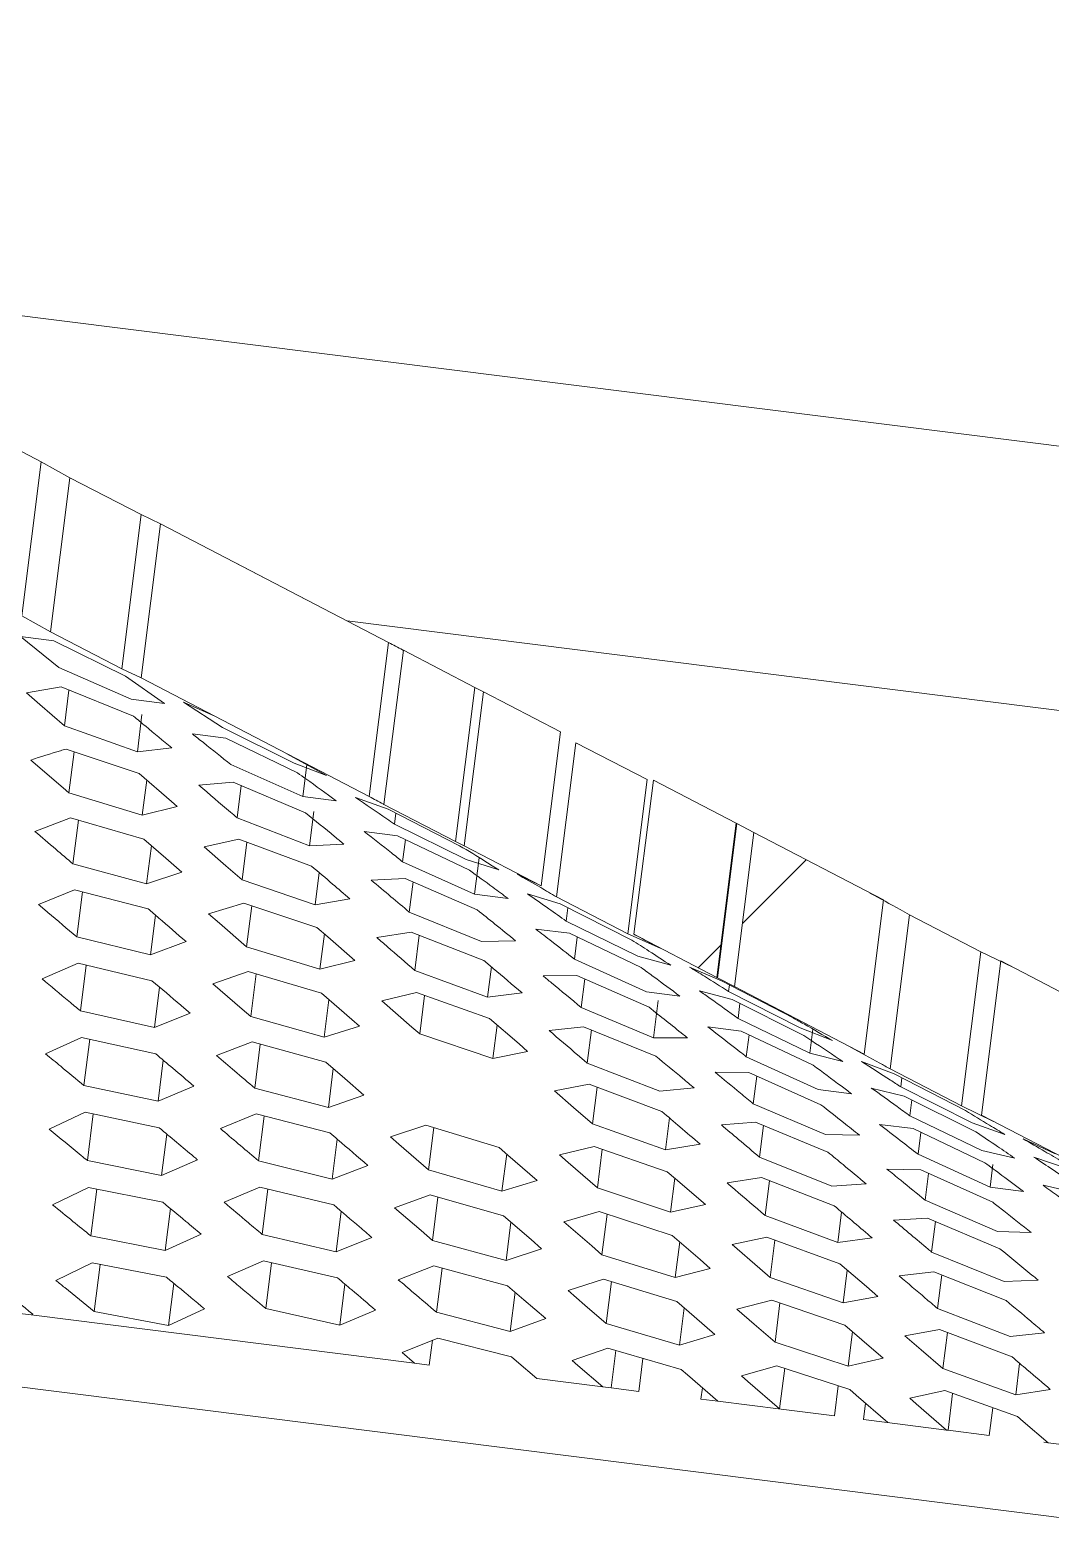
# Model space of a CAD drawing. Extents: x 14808 to 20058, y -13198 to -11680.
# Drawn here: x 18850.47 to 18852.222, y -12642.337 to -12639.749 of the extents above; entities that cross this region are included whole.
import ezdxf

# ---------------------------------------------------------------- set-up
doc = ezdxf.new("R2010")
doc.units = 0
doc.header["$LTSCALE"] = 7
doc.header["$MEASUREMENT"] = 0
doc.layers.get('0').update_dxf_attribs({"color": 2, "linetype": 'CONTINUOUS'})
pattern_1 = [(45, (19527.8971, -12569.0005), (-1.122532, 1.122532), [])]

msp = doc.modelspace()

# ---------------------------------------------------------------- hatches: boundary and pattern name
at = {"linetype": 'Continuous', "lineweight": 0}
h = msp.add_hatch(dxfattribs=at)
h.set_pattern_fill('ANSI31', scale=0.5, style=0)
h.set_pattern_definition(pattern_1)
h.paths.add_polyline_path([(18849.6316, -12640.3372), (18849.5067, -12640.3664), (18849.4734, -12640.6309), (18849.6449, -12640.5908), (18850.3001, -12640.6732), (18850.4563, -12640.7544), (18850.4895, -12640.4899), (18850.3757, -12640.4307)], flags=0)
h = msp.add_hatch(dxfattribs=at)
h.set_pattern_fill('ANSI31', scale=0.5, style=0)
h.set_pattern_definition(pattern_1)
h.paths.add_polyline_path([(18851.6489, -12641.375), (18851.6822, -12641.1105), (18851.5402, -12641.0366), (18851.5069, -12641.3011)], flags=0)
h = msp.add_hatch(dxfattribs=at)
h.set_pattern_fill('ANSI31', color=2, scale=20, style=0)
h.set_pattern_definition([(45, (42.8808, 0), (-1.76776695, 1.76776695), [])])
edge = h.paths.add_edge_path(flags=0)
edge.add_line((18849.0166, -12645.5512), (18849.6811, -12645.6347))
edge.add_arc((18849.7122, -12645.3867), 0.25, 262.8349, 347.4791)
edge.add_line((18849.9563, -12645.4409), (18850.3424, -12643.7021))
edge.add_line((18850.3424, -12643.7021), (18851.7067, -12643.8736))
edge.add_line((18851.7067, -12643.8736), (18851.6132, -12644.6178))
edge.add_line((18851.6132, -12644.6178), (18852.5155, -12644.7312))
edge.add_arc((18852.5779, -12644.2351), 0.5, 262.8349, 348.7493)
edge.add_line((18853.0682, -12644.3327), (18853.3197, -12643.0685))
edge.add_line((18853.3197, -12643.0685), (18854.0639, -12643.1621))
edge.add_line((18854.0639, -12643.1621), (18854.1886, -12642.1699))
edge.add_line((18854.1886, -12642.1699), (18853.8785, -12642.1309))
edge.add_line((18853.8785, -12642.1309), (18853.8318, -12642.503))
edge.add_line((18853.8318, -12642.503), (18853.8938, -12642.5108))
edge.add_line((18853.8938, -12642.5108), (18853.847, -12642.8828))
edge.add_line((18853.847, -12642.8828), (18852.9083, -12642.7648))
edge.add_line((18852.9083, -12642.7648), (18852.7773, -12643.8066))
edge.add_line((18852.7773, -12643.8066), (18852.1037, -12643.722))
edge.add_line((18852.1037, -12643.722), (18852.1567, -12643.3003))
edge.add_line((18852.1567, -12643.3003), (18848.1619, -12642.7981))
edge.add_line((18848.1619, -12642.7981), (18848.2398, -12642.178))
edge.add_line((18848.2398, -12642.178), (18847.2737, -12642.0565))
edge.add_line((18847.2737, -12642.0565), (18847.1428, -12643.0983))
edge.add_line((18847.1428, -12643.0983), (18846.4691, -12643.0136))
edge.add_line((18846.4691, -12643.0136), (18846.6001, -12641.9718))
edge.add_line((18846.6001, -12641.9718), (18845.6614, -12641.8538))
edge.add_line((18845.6614, -12641.8538), (18845.7082, -12641.4818))
edge.add_line((18845.7082, -12641.4818), (18845.7702, -12641.4896))
edge.add_line((18845.7702, -12641.4896), (18845.817, -12641.1175))
edge.add_line((18845.817, -12641.1175), (18845.5069, -12641.0785))
edge.add_line((18845.5069, -12641.0785), (18845.3822, -12642.0707))
edge.add_line((18845.3822, -12642.0707), (18846.1263, -12642.1642))
edge.add_line((18846.1263, -12642.1642), (18846.0571, -12643.4513))
edge.add_arc((18846.5564, -12643.4781), 0.5, 176.9205, 262.8349)
edge.add_line((18846.494, -12643.9742), (18847.3963, -12644.0877))
edge.add_line((18847.3963, -12644.0877), (18847.4899, -12643.3435))
edge.add_line((18847.4899, -12643.3435), (18848.8542, -12643.515))
edge.add_line((18848.8542, -12643.515), (18848.7979, -12645.2952))
edge.add_arc((18849.0478, -12645.3031), 0.25, 178.1908, 262.8349)
h = msp.add_hatch(dxfattribs=at)
h.set_pattern_fill('ANSI31', scale=0.5, style=0)
h.set_pattern_definition(pattern_1)
h.paths.add_polyline_path([(18851.6793, -12641.3908), (18851.9019, -12641.5066), (18851.9351, -12641.2421), (18851.7126, -12641.1263)], flags=0)

# ---------------------------------------------------------------- linework, layer by layer
at = {"color": 7, "linetype": 'Continuous', "lineweight": 15}
for p, q in [((18853.5013, -12640.6221), (18846.5559, -12639.749)), ((18850.4895, -12640.4899), (18850.3757, -12640.4307)), ((18850.4563, -12640.7544), (18850.4895, -12640.4899)), ((18850.4895, -12640.4899), (18850.5384, -12640.5176)), ((18850.5384, -12640.5176), (18850.5052, -12640.7821)), ((18850.5384, -12640.5176), (18850.6612, -12640.5807)), ((18850.6612, -12640.5807), (18850.6279, -12640.8452)), ((18850.6612, -12640.5807), (18850.6942, -12640.5964)), ((18850.6942, -12640.5964), (18850.661, -12640.861)), ((18851.0858, -12640.8002), (18850.6942, -12640.5964)), ((18850.9445, -12640.7267), (18850.8219, -12640.6629)), ((18850.4563, -12640.7544), (18850.5052, -12640.7821)), ((18853.6932, -12641.0997), (18851.0143, -12640.763)), ((18850.4539, -12640.7899), (18850.5112, -12640.7971)), ((18850.5197, -12640.8433), (18850.4539, -12640.7899)), ((18850.5052, -12640.7821), (18850.6279, -12640.8452)), ((18850.5112, -12640.7971), (18850.6343, -12640.8577)), ((18851.0526, -12641.0647), (18851.0858, -12640.8002)), ((18851.111, -12640.8136), (18851.0778, -12641.0781)), ((18851.111, -12640.8136), (18851.2337, -12640.8773)), ((18850.6436, -12640.8974), (18850.5197, -12640.8433)), ((18850.6279, -12640.8452), (18850.661, -12640.861)), ((18850.6343, -12640.8577), (18850.7009, -12640.9046)), ((18851.0526, -12641.0647), (18850.661, -12640.861)), ((18850.464, -12640.8866), (18850.5235, -12640.8762)), ((18850.5235, -12640.8762), (18850.6478, -12640.9266)), ((18850.537, -12640.8822), (18850.5293, -12640.9432)), ((18850.7009, -12640.9046), (18850.6436, -12640.8974)), ((18851.2337, -12640.8773), (18851.2004, -12641.1418)), ((18851.2487, -12640.8849), (18851.2154, -12641.1494)), ((18851.2337, -12640.8773), (18851.2487, -12640.8849)), ((18851.3807, -12640.9536), (18851.2487, -12640.8849)), ((18850.6624, -12640.9239), (18850.6544, -12640.9879)), ((18850.7886, -12640.9274), (18850.7336, -12640.9026)), ((18850.7336, -12640.9026), (18850.8006, -12640.9458)), ((18850.6544, -12640.9879), (18850.5293, -12640.9432)), ((18850.8006, -12640.9458), (18850.9235, -12641.0075)), ((18850.7489, -12640.9571), (18850.8062, -12640.9643)), ((18850.8062, -12640.9643), (18850.9294, -12641.024)), ((18851.3807, -12640.9536), (18851.3474, -12641.2181)), ((18851.407, -12640.9724), (18851.3738, -12641.2369)), ((18851.5298, -12641.0355), (18851.407, -12640.9724)), ((18850.6576, -12641.0253), (18850.5322, -12640.9832)), ((18850.5459, -12640.9878), (18850.537, -12641.0584)), ((18850.7134, -12640.9811), (18850.6544, -12640.9879)), ((18850.979, -12641.0287), (18850.9113, -12640.9912)), ((18850.9385, -12641.0648), (18850.8148, -12641.0096)), ((18850.9235, -12641.0075), (18850.979, -12641.0287)), ((18850.9454, -12641.01), (18850.9385, -12641.0648)), ((18850.6705, -12641.0364), (18850.6629, -12641.0966)), ((18850.76, -12641.0452), (18850.8189, -12641.0398)), ((18850.8189, -12641.0398), (18850.9429, -12641.0926)), ((18850.8324, -12641.0456), (18850.8255, -12641.101)), ((18851.5298, -12641.0355), (18851.4965, -12641.3)), ((18851.5069, -12641.3011), (18851.5402, -12641.0366)), ((18851.6822, -12641.1105), (18851.5402, -12641.0366)), ((18850.537, -12641.0584), (18850.6629, -12641.0966)), ((18850.9958, -12641.072), (18850.9385, -12641.0648)), ((18851.029, -12641.0662), (18851.0847, -12641.086)), ((18851.0778, -12641.0781), (18851.2004, -12641.1418)), ((18850.4785, -12641.1244), (18850.5396, -12641.1014)), ((18850.5396, -12641.1014), (18850.6656, -12641.1379)), ((18850.5533, -12641.1054), (18850.5439, -12641.1802)), ((18850.6629, -12641.0966), (18850.723, -12641.0818)), ((18850.95, -12641.1495), (18850.8255, -12641.101)), ((18850.9575, -12641.09), (18850.95, -12641.1495)), ((18851.0847, -12641.086), (18851.2074, -12641.149)), ((18851.0981, -12641.0929), (18851.0957, -12641.1118)), ((18851.1011, -12641.1318), (18851.0438, -12641.1246)), ((18851.2187, -12641.1725), (18851.0957, -12641.1118)), ((18851.2244, -12641.191), (18851.1011, -12641.1318)), ((18851.6822, -12641.1105), (18851.6489, -12641.375)), ((18851.6834, -12641.1111), (18851.6501, -12641.3756)), ((18851.6793, -12641.3908), (18851.7126, -12641.1263)), ((18851.6834, -12641.1111), (18851.6822, -12641.1105)), ((18851.7126, -12641.1263), (18851.6834, -12641.1111)), ((18851.9351, -12641.2421), (18851.7126, -12641.1263)), ((18850.6785, -12641.149), (18850.6703, -12641.2142)), ((18850.8288, -12641.1377), (18850.7689, -12641.1509)), ((18850.9536, -12641.1841), (18850.8288, -12641.1377)), ((18850.8424, -12641.1428), (18850.8343, -12641.2075)), ((18851.0087, -12641.1461), (18850.95, -12641.1495)), ((18851.1146, -12641.1383), (18851.1098, -12641.1766)), ((18851.2004, -12641.1418), (18851.2154, -12641.1494)), ((18851.3474, -12641.2181), (18851.2154, -12641.1494)), ((18850.6703, -12641.2142), (18850.5439, -12641.1802)), ((18851.1098, -12641.1766), (18851.2334, -12641.2324)), ((18851.2747, -12641.1903), (18851.2187, -12641.1725)), ((18851.2413, -12641.1696), (18851.2334, -12641.2324)), ((18850.731, -12641.1945), (18850.6703, -12641.2142)), ((18850.8343, -12641.2075), (18850.9595, -12641.2505)), ((18850.9665, -12641.1951), (18850.9595, -12641.2505)), ((18851.1141, -12641.2054), (18851.0556, -12641.2079)), ((18851.238, -12641.2593), (18851.1141, -12641.2054)), ((18851.3062, -12641.1978), (18851.3474, -12641.2181)), ((18850.4848, -12641.2502), (18850.5463, -12641.2247)), ((18850.5463, -12641.2247), (18850.6728, -12641.2574)), ((18850.5601, -12641.2282), (18850.5504, -12641.3054)), ((18851.1276, -12641.2113), (18851.1211, -12641.2629)), ((18851.2334, -12641.2324), (18851.2907, -12641.2396)), ((18851.3802, -12641.2487), (18851.3241, -12641.2318)), ((18851.4965, -12641.3), (18851.3738, -12641.2369)), ((18850.7767, -12641.2658), (18850.8371, -12641.2478)), ((18850.8371, -12641.2478), (18850.9626, -12641.2892)), ((18850.8508, -12641.2523), (18850.842, -12641.3224)), ((18850.9595, -12641.2505), (18851.0191, -12641.24)), ((18851.1211, -12641.2629), (18851.2454, -12641.3135)), ((18851.5031, -12641.3109), (18851.3802, -12641.2487)), ((18851.3936, -12641.2555), (18851.3907, -12641.2785)), ((18851.9019, -12641.5066), (18851.9351, -12641.2421)), ((18850.6857, -12641.2685), (18850.6771, -12641.3363)), ((18851.3907, -12641.2785), (18851.5138, -12641.3387)), ((18851.9797, -12641.2676), (18851.9464, -12641.5321)), ((18851.9797, -12641.2676), (18852.1024, -12641.3311)), ((18850.6771, -12641.3363), (18850.5504, -12641.3054)), ((18850.7382, -12641.3137), (18850.6771, -12641.3363)), ((18850.9755, -12641.3003), (18850.9678, -12641.3612)), ((18851.1247, -12641.2974), (18851.0653, -12641.3067)), ((18851.2492, -12641.3463), (18851.1247, -12641.2974)), ((18851.1383, -12641.3027), (18851.1307, -12641.363)), ((18851.2454, -12641.3135), (18851.3038, -12641.3123)), ((18851.396, -12641.2994), (18851.3387, -12641.2922)), ((18851.5193, -12641.3582), (18851.396, -12641.2994)), ((18851.4095, -12641.3059), (18851.4047, -12641.3438)), ((18851.5516, -12641.3249), (18851.4965, -12641.3)), ((18851.6489, -12641.375), (18851.5069, -12641.3011)), ((18850.9678, -12641.3612), (18850.842, -12641.3224)), ((18851.5138, -12641.3387), (18851.5701, -12641.3543)), ((18852.1024, -12641.3311), (18852.0691, -12641.5956)), ((18852.1024, -12641.3311), (18852.1572, -12641.3577)), ((18850.5526, -12641.3506), (18850.491, -12641.3777)), ((18850.6795, -12641.3807), (18850.5526, -12641.3506)), ((18850.5665, -12641.3539), (18850.5566, -12641.4324)), ((18850.8446, -12641.3648), (18850.7838, -12641.386)), ((18850.9706, -12641.4023), (18850.8446, -12641.3648)), ((18851.028, -12641.3458), (18850.9678, -12641.3612)), ((18851.1307, -12641.363), (18851.2556, -12641.4091)), ((18851.2621, -12641.3571), (18851.2556, -12641.4091)), ((18851.4047, -12641.3438), (18851.5283, -12641.4)), ((18851.6574, -12641.3812), (18851.6022, -12641.3574)), ((18852.1365, -12641.3469), (18852.1033, -12641.6114)), ((18852.4896, -12641.5306), (18852.1365, -12641.3469)), ((18850.6924, -12641.3917), (18850.6836, -12641.4612)), ((18850.8584, -12641.3689), (18850.8492, -12641.4422)), ((18851.3509, -12641.3724), (18851.4091, -12641.3717)), ((18851.4091, -12641.3717), (18851.5329, -12641.4264)), ((18851.4227, -12641.3777), (18851.4165, -12641.4268)), ((18851.6501, -12641.3756), (18851.6489, -12641.375)), ((18851.6793, -12641.3908), (18851.6501, -12641.3756)), ((18851.78, -12641.4447), (18851.6574, -12641.3812)), ((18851.6708, -12641.3881), (18851.6694, -12641.3991)), ((18851.9019, -12641.5066), (18851.6793, -12641.3908)), ((18850.9834, -12641.4135), (18850.9753, -12641.4779)), ((18851.0739, -12641.4153), (18851.1338, -12641.4011)), ((18851.1338, -12641.4011), (18851.2589, -12641.4457)), ((18851.1475, -12641.406), (18851.1392, -12641.472)), ((18851.2556, -12641.4091), (18851.3147, -12641.4015)), ((18851.5283, -12641.4), (18851.5856, -12641.4072)), ((18851.5487, -12641.4147), (18851.5406, -12641.4788)), ((18851.6755, -12641.4132), (18851.6192, -12641.3982)), ((18851.6694, -12641.3991), (18851.7922, -12641.4615)), ((18851.7985, -12641.4748), (18851.6755, -12641.4132)), ((18850.5566, -12641.4324), (18850.6836, -12641.4612)), ((18850.6836, -12641.4612), (18850.7449, -12641.4365)), ((18850.8492, -12641.4422), (18850.9753, -12641.4779)), ((18851.5406, -12641.4788), (18851.4165, -12641.4268)), ((18851.6889, -12641.4199), (18851.6857, -12641.4456)), ((18850.9753, -12641.4779), (18851.0359, -12641.459)), ((18851.2718, -12641.4568), (18851.2646, -12641.5142)), ((18851.3612, -12641.4664), (18851.4203, -12641.4597)), ((18851.4203, -12641.4597), (18851.5446, -12641.5102)), ((18851.4339, -12641.4652), (18851.4267, -12641.5222)), ((18851.6337, -12641.4599), (18851.691, -12641.4671)), ((18851.6857, -12641.4456), (18851.8089, -12641.5053)), ((18851.691, -12641.4671), (18851.8143, -12641.5257)), ((18851.7922, -12641.4615), (18851.8476, -12641.4835)), ((18851.8141, -12641.4641), (18851.8089, -12641.5053)), ((18850.497, -12641.5064), (18850.5588, -12641.4781)), ((18850.5588, -12641.4781), (18850.6859, -12641.5062)), ((18850.5727, -12641.4812), (18850.5627, -12641.5606)), ((18850.8516, -12641.4858), (18850.7905, -12641.5093)), ((18850.9779, -12641.5205), (18850.8516, -12641.4858)), ((18850.8654, -12641.4896), (18850.8559, -12641.5651)), ((18851.2646, -12641.5142), (18851.1392, -12641.472)), ((18851.5988, -12641.4789), (18851.5406, -12641.4788)), ((18851.7044, -12641.4735), (18851.6997, -12641.5113)), ((18851.9019, -12641.5066), (18851.8787, -12641.4948)), ((18850.6988, -12641.5171), (18850.6899, -12641.5877)), ((18851.3243, -12641.502), (18851.2646, -12641.5142)), ((18851.8232, -12641.5677), (18851.6997, -12641.5113)), ((18851.8089, -12641.5053), (18851.8653, -12641.5196)), ((18851.9533, -12641.5408), (18851.8977, -12641.5197)), ((18853.5217, -12642.464), (18846.0803, -12641.5285)), ((18850.9908, -12641.5316), (18850.9824, -12641.5983)), ((18851.5513, -12641.5703), (18851.4267, -12641.5222)), ((18851.646, -12641.538), (18851.7042, -12641.5385)), ((18851.7042, -12641.5385), (18851.8279, -12641.5937)), ((18851.7177, -12641.5446), (18851.7117, -12641.5919)), ((18851.9464, -12641.5321), (18852.0691, -12641.5956)), ((18852.076, -12641.6038), (18851.9533, -12641.5408)), ((18850.6899, -12641.5877), (18850.5627, -12641.5606)), ((18850.7514, -12641.5616), (18850.6899, -12641.5877)), ((18850.8559, -12641.5651), (18850.9824, -12641.5983)), ((18851.3704, -12641.5699), (18851.43, -12641.5586)), ((18851.43, -12641.5586), (18851.5548, -12641.6053)), ((18851.4437, -12641.5637), (18851.4358, -12641.6263)), ((18851.6102, -12641.5649), (18851.5513, -12641.5703)), ((18851.8805, -12641.5749), (18851.8232, -12641.5677)), ((18851.9142, -12641.565), (18851.9707, -12641.5788)), ((18851.9667, -12641.5477), (18851.9648, -12641.563)), ((18851.9648, -12641.563), (18852.0876, -12641.6249)), ((18850.9824, -12641.5983), (18851.0433, -12641.577)), ((18851.8357, -12641.6447), (18851.7117, -12641.5919)), ((18851.9707, -12641.5788), (18852.0937, -12641.6399)), ((18851.9841, -12641.5854), (18851.9807, -12641.6129)), ((18852.0691, -12641.5956), (18852.124, -12641.6223)), ((18850.503, -12641.6356), (18850.5648, -12641.6066)), ((18850.5648, -12641.6066), (18850.6921, -12641.6332)), ((18850.5787, -12641.6095), (18850.5687, -12641.6895)), ((18850.7969, -12641.6345), (18850.8582, -12641.6095)), ((18850.8582, -12641.6095), (18850.9848, -12641.6419)), ((18850.8721, -12641.6131), (18850.8624, -12641.69)), ((18851.5677, -12641.6163), (18851.5608, -12641.671)), ((18851.7157, -12641.6235), (18851.6569, -12641.6283)), ((18851.8398, -12641.6752), (18851.7157, -12641.6235)), ((18852.1039, -12641.6723), (18851.9807, -12641.6129)), ((18852.0876, -12641.6249), (18852.1434, -12641.6447)), ((18852.124, -12641.6223), (18852.1033, -12641.6114)), ((18852.4563, -12641.7951), (18852.1033, -12641.6114)), ((18850.705, -12641.644), (18850.6961, -12641.7154)), ((18851.0889, -12641.6489), (18851.1496, -12641.6287)), ((18851.1496, -12641.6287), (18851.2755, -12641.6669)), ((18851.1634, -12641.6329), (18851.1543, -12641.7054)), ((18851.5608, -12641.671), (18851.4358, -12641.6263)), ((18851.7292, -12641.6292), (18851.7224, -12641.6837)), ((18851.8938, -12641.6459), (18851.8357, -12641.6447)), ((18851.9286, -12641.6275), (18851.9859, -12641.6347)), ((18851.9859, -12641.6347), (18852.1092, -12641.6932)), ((18851.9993, -12641.6411), (18851.9946, -12641.6788)), ((18850.9977, -12641.653), (18850.9891, -12641.7212)), ((18851.4388, -12641.6651), (18851.3788, -12641.6799)), ((18851.564, -12641.7087), (18851.4388, -12641.6651)), ((18851.4525, -12641.6699), (18851.4441, -12641.7366)), ((18851.6203, -12641.6612), (18851.5608, -12641.671)), ((18852.1604, -12641.6855), (18852.1039, -12641.6723)), ((18852.2298, -12641.6779), (18852.1749, -12641.6522)), ((18850.6961, -12641.7154), (18850.5687, -12641.6895)), ((18850.7577, -12641.6882), (18850.6961, -12641.7154)), ((18850.9891, -12641.7212), (18850.8624, -12641.69)), ((18851.0502, -12641.6981), (18850.9891, -12641.7212)), ((18851.2884, -12641.6781), (18851.2803, -12641.742)), ((18851.7224, -12641.6837), (18851.8468, -12641.7332)), ((18852.1181, -12641.7353), (18851.9946, -12641.6788)), ((18852.1231, -12641.696), (18852.1181, -12641.7353)), ((18852.1931, -12641.6835), (18852.2489, -12641.7027)), ((18851.2803, -12641.742), (18851.1543, -12641.7054)), ((18851.3408, -12641.7236), (18851.2803, -12641.742)), ((18851.5769, -12641.7198), (18851.5695, -12641.7783)), ((18851.7259, -12641.7186), (18851.6666, -12641.7276)), ((18851.8505, -12641.767), (18851.7259, -12641.7186)), ((18851.7395, -12641.7239), (18851.732, -12641.7838)), ((18851.9991, -12641.7056), (18851.9411, -12641.7041)), ((18852.1228, -12641.7611), (18851.9991, -12641.7056)), ((18852.0127, -12641.7117), (18852.0069, -12641.7576)), ((18850.5708, -12641.7357), (18850.5089, -12641.7654)), ((18850.6982, -12641.7612), (18850.5708, -12641.7357)), ((18850.5847, -12641.7385), (18850.5746, -12641.8189)), ((18850.8647, -12641.7349), (18850.8032, -12641.7612)), ((18850.9915, -12641.7656), (18850.8647, -12641.7349)), ((18850.8785, -12641.7383), (18850.8687, -12641.8163)), ((18851.0958, -12641.7706), (18851.1568, -12641.7484)), ((18851.1568, -12641.7484), (18851.2829, -12641.7842)), ((18851.1705, -12641.7524), (18851.1612, -12641.8267)), ((18851.4441, -12641.7366), (18851.5695, -12641.7783)), ((18851.8468, -12641.7332), (18851.9055, -12641.7294)), ((18852.1754, -12641.7425), (18852.1181, -12641.7353)), ((18852.2092, -12641.732), (18852.2658, -12641.7449)), ((18850.7112, -12641.7719), (18850.7021, -12641.8438)), ((18851.0044, -12641.7766), (18850.9957, -12641.8459)), ((18851.3866, -12641.7945), (18851.447, -12641.7771)), ((18851.447, -12641.7771), (18851.5725, -12641.8179)), ((18851.5695, -12641.7783), (18851.6294, -12641.7651)), ((18851.8634, -12641.7779), (18851.8568, -12641.8303)), ((18852.0069, -12641.7576), (18852.1308, -12641.8111)), ((18851.2958, -12641.7954), (18851.2875, -12641.8612)), ((18851.4607, -12641.7815), (18851.4519, -12641.8512)), ((18851.732, -12641.7838), (18851.8568, -12641.8303)), ((18852.0109, -12641.7883), (18851.9523, -12641.7916)), ((18852.135, -12641.8408), (18852.0109, -12641.7883)), ((18852.0245, -12641.7941), (18852.0179, -12641.8466)), ((18850.5746, -12641.8189), (18850.7021, -12641.8438)), ((18850.7021, -12641.8438), (18850.7639, -12641.8158)), ((18850.8687, -12641.8163), (18850.9957, -12641.8459)), ((18850.9957, -12641.8459), (18851.0569, -12641.8214)), ((18851.2875, -12641.8612), (18851.1612, -12641.8267)), ((18851.5854, -12641.8291), (18851.5776, -12641.8905)), ((18851.7352, -12641.8212), (18851.6755, -12641.8336)), ((18851.8602, -12641.8666), (18851.7352, -12641.8212)), ((18851.7489, -12641.8261), (18851.7408, -12641.8901)), ((18851.8568, -12641.8303), (18851.916, -12641.8224)), ((18852.1308, -12641.8111), (18852.1888, -12641.8131)), ((18851.3483, -12641.8408), (18851.2875, -12641.8612)), ((18851.5776, -12641.8905), (18851.4519, -12641.8512)), ((18852.0179, -12641.8466), (18852.1422, -12641.8972)), ((18850.5147, -12641.8954), (18850.5767, -12641.8652)), ((18850.5767, -12641.8652), (18850.7043, -12641.8898)), ((18850.5906, -12641.8679), (18850.5805, -12641.9487)), ((18850.8093, -12641.8888), (18850.8709, -12641.8616)), ((18850.8709, -12641.8616), (18850.9979, -12641.8908)), ((18850.8848, -12641.8648), (18850.8749, -12641.9435)), ((18851.1024, -12641.8941), (18851.1636, -12641.8705)), ((18851.1636, -12641.8705), (18851.29, -12641.9044)), ((18851.1774, -12641.8742), (18851.1679, -12641.95)), ((18851.6378, -12641.8746), (18851.5776, -12641.8905)), ((18851.873, -12641.8777), (18851.866, -12641.9339)), ((18851.9624, -12641.8876), (18852.0216, -12641.8804)), ((18852.0216, -12641.8804), (18852.146, -12641.93)), ((18850.7172, -12641.9005), (18850.7081, -12641.9728)), ((18851.0108, -12641.9017), (18851.002, -12641.9719)), ((18851.3939, -12641.9125), (18851.4546, -12641.893)), ((18851.4546, -12641.893), (18851.5804, -12641.9315)), ((18851.4683, -12641.8972), (18851.4593, -12641.969)), ((18851.7408, -12641.8901), (18851.866, -12641.9339)), ((18852.0351, -12641.8858), (18852.0279, -12641.9435)), ((18852.1422, -12641.8972), (18852.2007, -12641.8947)), ((18851.3029, -12641.9155), (18851.2944, -12641.9828)), ((18851.7438, -12641.9293), (18851.6837, -12641.9444)), ((18851.8691, -12641.9722), (18851.7438, -12641.9293)), ((18851.7575, -12641.934), (18851.749, -12642.0011)), ((18851.866, -12641.9339), (18851.9256, -12641.9228)), ((18850.4721, -12641.9546), (18850.4476, -12641.9516)), ((18850.475, -12641.9532), (18850.4721, -12641.9546)), ((18851.1304, -12642.0374), (18850.4721, -12641.9546)), ((18850.7081, -12641.9728), (18850.5805, -12641.9487)), ((18850.7699, -12641.9441), (18850.7081, -12641.9728)), ((18851.002, -12641.9719), (18850.8749, -12641.9435)), ((18851.0634, -12641.9463), (18851.002, -12641.9719)), ((18851.2944, -12641.9828), (18851.1679, -12641.95)), ((18851.3554, -12641.9608), (18851.2944, -12641.9828)), ((18851.5933, -12641.9426), (18851.5853, -12642.0062)), ((18852.1525, -12641.9913), (18852.0279, -12641.9435)), ((18851.5853, -12642.0062), (18851.4593, -12641.969)), ((18851.8819, -12641.9834), (18851.8745, -12642.0426)), ((18852.0313, -12641.9796), (18851.9718, -12641.9901)), ((18852.156, -12642.0266), (18852.0313, -12641.9796)), ((18852.0449, -12641.9847), (18852.0371, -12642.0465)), ((18852.2115, -12641.9851), (18852.1525, -12641.9913)), ((18851.1089, -12642.0192), (18851.1702, -12641.9944)), ((18851.161, -12641.9981), (18851.1556, -12642.0406)), ((18851.1702, -12641.9944), (18851.2968, -12642.0267)), ((18851.4618, -12642.0117), (18851.401, -12642.033)), ((18851.5879, -12642.0483), (18851.4618, -12642.0117)), ((18851.6458, -12641.9882), (18851.5853, -12642.0062)), ((18851.749, -12642.0011), (18851.8745, -12642.0426)), ((18851.1304, -12642.0374), (18851.1089, -12642.0192)), ((18851.1556, -12642.0406), (18851.1304, -12642.0374)), ((18851.4756, -12642.0157), (18851.4676, -12642.0798)), ((18851.5223, -12642.0293), (18851.5152, -12642.0858)), ((18851.8745, -12642.0426), (18851.9344, -12642.0288)), ((18852.1689, -12642.0376), (18852.1621, -12642.0919)), ((18851.4533, -12642.078), (18851.3401, -12642.0638)), ((18851.7519, -12642.0417), (18851.6915, -12642.059)), ((18851.8774, -12642.0824), (18851.7519, -12642.0417)), ((18851.7656, -12642.0461), (18851.7568, -12642.1157)), ((18852.0371, -12642.0465), (18852.1621, -12642.0919)), ((18851.4533, -12642.078), (18851.4676, -12642.0798)), ((18851.4676, -12642.0798), (18851.5152, -12642.0858)), ((18851.6244, -12642.0798), (18851.6219, -12642.0992)), ((18851.8576, -12642.076), (18851.8511, -12642.128)), ((18851.9804, -12642.0976), (18852.0403, -12642.0845)), ((18852.0403, -12642.0845), (18852.1654, -12642.129)), ((18852.0539, -12642.0893), (18852.046, -12642.1525)), ((18852.1621, -12642.0919), (18852.2215, -12642.0824)), ((18851.6219, -12642.0992), (18851.6509, -12642.1028)), ((18851.7593, -12642.1165), (18851.6509, -12642.1028)), ((18851.7568, -12642.1157), (18851.7593, -12642.1165)), ((18851.7593, -12642.1165), (18851.8511, -12642.128)), ((18851.9043, -12642.1057), (18851.9007, -12642.1342)), ((18852.1228, -12642.1139), (18852.1168, -12642.1614)), ((18851.9007, -12642.1342), (18851.9416, -12642.1394)), ((18851.9416, -12642.1394), (18851.9428, -12642.1391)), ((18852.0434, -12642.1522), (18851.9416, -12642.1394)), ((18852.046, -12642.1525), (18852.0434, -12642.1522)), ((18852.1168, -12642.1614), (18852.046, -12642.1525)), ((18852.2176, -12642.1741), (18852.2107, -12642.1732)), ((18852.3111, -12642.1858), (18852.2176, -12642.1741))]:
    msp.add_line(p, q, dxfattribs=at)
at = {"color": 7, "linetype": 'Continuous', "lineweight": 15, "flags": 128}
for points in [[(18850.5293, -12640.9432), (18850.487, -12640.9065), (18850.464, -12640.8866)], [(18850.4717, -12641.0019), (18850.5272, -12641.0499), (18850.537, -12641.0584)], [(18850.723, -12641.0818), (18850.7132, -12641.0733), (18850.6576, -12641.0253)], [(18850.6656, -12641.1379), (18850.7031, -12641.1704), (18850.731, -12641.1945)], [(18850.7689, -12641.1509), (18850.8064, -12641.1833), (18850.8343, -12641.2075)], [(18850.842, -12641.3224), (18850.7956, -12641.2822), (18850.7767, -12641.2658)], [(18850.9626, -12641.2892), (18850.9816, -12641.3056), (18851.028, -12641.3458)], [(18850.7838, -12641.386), (18850.8345, -12641.4296), (18850.8492, -12641.4422)], [(18851.0359, -12641.459), (18851.0225, -12641.4474), (18850.9706, -12641.4023)], [(18851.1392, -12641.472), (18851.1258, -12641.4603), (18851.0739, -12641.4153)], [(18851.2589, -12641.4457), (18851.3096, -12641.4893), (18851.3243, -12641.502)], [(18851.0433, -12641.577), (18851.0108, -12641.5489), (18850.9779, -12641.5205)], [(18851.4358, -12641.6263), (18851.4033, -12641.5983), (18851.3704, -12641.5699)], [(18851.1543, -12641.7054), (18851.1032, -12641.6613), (18851.0889, -12641.6489)], [(18851.2755, -12641.6669), (18851.2906, -12641.68), (18851.3408, -12641.7236)], [(18851.3788, -12641.6799), (18851.3939, -12641.693), (18851.4441, -12641.7366)], [(18851.6294, -12641.7651), (18851.5784, -12641.721), (18851.564, -12641.7087)], [(18851.1612, -12641.8267), (18851.1416, -12641.8098), (18851.0958, -12641.7706)], [(18851.2829, -12641.7842), (18851.3303, -12641.8252), (18851.3483, -12641.8408)], [(18851.4519, -12641.8512), (18851.4344, -12641.836), (18851.3866, -12641.7945)], [(18851.5725, -12641.8179), (18851.6203, -12641.8594), (18851.6378, -12641.8746)], [(18851.6755, -12641.8336), (18851.7228, -12641.8746), (18851.7408, -12641.8901)], [(18851.9256, -12641.9228), (18851.9059, -12641.9059), (18851.8602, -12641.8666)], [(18851.29, -12641.9044), (18851.3181, -12641.9286), (18851.3554, -12641.9608)], [(18851.4593, -12641.969), (18851.4228, -12641.9375), (18851.3939, -12641.9125)], [(18851.5804, -12641.9315), (18851.61, -12641.9571), (18851.6458, -12641.9882)], [(18851.6837, -12641.9444), (18851.7133, -12641.9701), (18851.749, -12642.0011)], [(18851.9344, -12642.0288), (18851.8979, -12641.9972), (18851.8691, -12641.9722)], [(18851.9718, -12641.9901), (18851.9998, -12642.0143), (18852.0371, -12642.0465)], [(18851.2968, -12642.0267), (18851.3054, -12642.034), (18851.3401, -12642.0638)], [(18851.401, -12642.033), (18851.4105, -12642.0412), (18851.4533, -12642.078)], [(18851.6509, -12642.1028), (18851.5987, -12642.0576), (18851.5879, -12642.0483)], [(18851.6915, -12642.059), (18851.7026, -12642.0686), (18851.7568, -12642.1157)], [(18851.9428, -12642.1391), (18851.8885, -12642.092), (18851.8774, -12642.0824)], [(18852.0434, -12642.1522), (18851.9912, -12642.1069), (18851.9804, -12642.0976)], [(18852.1654, -12642.129), (18852.1749, -12642.1373), (18852.2176, -12642.1741)]]:
    msp.add_lwpolyline(points, dxfattribs=at)
at = {"color": 7, "linetype": 'Continuous', "lineweight": 15}
for points, knots in [([(18851.0858, -12640.8002), (18851.0938, -12640.8044), (18851.1022, -12640.8088), (18851.1106, -12640.8133), (18851.111, -12640.8136)], [0, 0, 0, 0, 0.9450753, 1, 1, 1, 1]), ([(18850.6478, -12640.9266), (18850.6548, -12640.9324), (18850.6767, -12640.9505), (18850.6986, -12640.9687), (18850.7134, -12640.9811)], [0, 0, 0, 0, 0.319316, 1, 1, 1, 1]), ([(18850.8148, -12641.0096), (18850.7991, -12640.997), (18850.7772, -12640.9795), (18850.7552, -12640.9621), (18850.7489, -12640.9571)], [0, 0, 0, 0, 0.713113, 1, 1, 1, 1]), ([(18850.5322, -12640.9832), (18850.529, -12640.9841), (18850.5088, -12640.9897), (18850.4886, -12640.9964), (18850.4717, -12641.0019)], [0, 0, 0, 0, 0.162055, 1, 1, 1, 1]), ([(18850.9294, -12641.024), (18850.9342, -12641.0274), (18850.9564, -12641.0431), (18850.9785, -12641.0593), (18850.9958, -12641.072)], [0, 0, 0, 0, 0.215634, 1, 1, 1, 1]), ([(18850.8255, -12641.101), (18850.8218, -12641.0978), (18850.8, -12641.0792), (18850.7781, -12641.0606), (18850.76, -12641.0452)], [0, 0, 0, 0, 0.170219, 1, 1, 1, 1]), ([(18851.0957, -12641.1118), (18851.0914, -12641.1088), (18851.0692, -12641.0933), (18851.0469, -12641.0783), (18851.029, -12641.0662)], [0, 0, 0, 0, 0.194166, 1, 1, 1, 1]), ([(18851.0526, -12641.0647), (18851.0605, -12641.0689), (18851.0689, -12641.0733), (18851.0773, -12641.0778), (18851.0778, -12641.0781)], [0, 0, 0, 0, 0.945075, 1, 1, 1, 1]), ([(18850.9429, -12641.0926), (18850.9597, -12641.1061), (18850.9816, -12641.1239), (18851.0035, -12641.1419), (18851.0087, -12641.1461)], [0, 0, 0, 0, 0.762538, 1, 1, 1, 1]), ([(18850.5439, -12641.1802), (18850.5341, -12641.1718), (18850.5123, -12641.1532), (18850.4904, -12641.1346), (18850.4785, -12641.1244)], [0, 0, 0, 0, 0.451264, 1, 1, 1, 1]), ([(18851.0438, -12641.1246), (18851.0595, -12641.1369), (18851.0815, -12641.1541), (18851.1035, -12641.1715), (18851.1098, -12641.1766)], [0, 0, 0, 0, 0.712319, 1, 1, 1, 1]), ([(18851.2074, -12641.149), (18851.2225, -12641.158), (18851.245, -12641.1716), (18851.2673, -12641.1856), (18851.2747, -12641.1903)], [0, 0, 0, 0, 0.669972, 1, 1, 1, 1]), ([(18851.0191, -12641.24), (18851.0092, -12641.2316), (18850.9874, -12641.2129), (18850.9656, -12641.1943), (18850.9536, -12641.1841)], [0, 0, 0, 0, 0.451264, 1, 1, 1, 1]), ([(18851.0556, -12641.2079), (18851.067, -12641.2174), (18851.0888, -12641.2357), (18851.1107, -12641.2541), (18851.1211, -12641.2629)], [0, 0, 0, 0, 0.522628, 1, 1, 1, 1]), ([(18851.2907, -12641.2396), (18851.2821, -12641.2332), (18851.26, -12641.2168), (18851.2378, -12641.2007), (18851.2244, -12641.191)], [0, 0, 0, 0, 0.391124, 1, 1, 1, 1]), ([(18851.3738, -12641.2369), (18851.3648, -12641.2316), (18851.3424, -12641.2182), (18851.3198, -12641.2054), (18851.3062, -12641.1978)], [0, 0, 0, 0, 0.399853, 1, 1, 1, 1]), ([(18851.3241, -12641.2318), (18851.3363, -12641.2402), (18851.3586, -12641.2556), (18851.3807, -12641.2714), (18851.3907, -12641.2785)], [0, 0, 0, 0, 0.548227, 1, 1, 1, 1]), ([(18851.9119, -12641.2303), (18851.9293, -12641.2397), (18851.9519, -12641.2519), (18851.9745, -12641.2647), (18851.9797, -12641.2676)], [0, 0, 0, 0, 0.767402, 1, 1, 1, 1]), ([(18850.5504, -12641.3054), (18850.5339, -12641.2915), (18850.5121, -12641.2731), (18850.4902, -12641.2547), (18850.4848, -12641.2502)], [0, 0, 0, 0, 0.754565, 1, 1, 1, 1]), ([(18850.6728, -12641.2574), (18850.6789, -12641.2626), (18850.7007, -12641.2814), (18850.7225, -12641.3002), (18850.7382, -12641.3137)], [0, 0, 0, 0, 0.280136, 1, 1, 1, 1]), ([(18851.3038, -12641.3123), (18851.2919, -12641.3027), (18851.27, -12641.2849), (18851.248, -12641.2673), (18851.238, -12641.2593)], [0, 0, 0, 0, 0.542318, 1, 1, 1, 1]), ([(18851.0653, -12641.3067), (18851.0714, -12641.312), (18851.0932, -12641.3307), (18851.115, -12641.3495), (18851.1307, -12641.363)], [0, 0, 0, 0, 0.280136, 1, 1, 1, 1]), ([(18851.3387, -12641.2922), (18851.3479, -12641.2993), (18851.3699, -12641.3164), (18851.3919, -12641.3337), (18851.4047, -12641.3438)], [0, 0, 0, 0, 0.414138, 1, 1, 1, 1]), ([(18851.5701, -12641.3543), (18851.5576, -12641.3461), (18851.5353, -12641.3314), (18851.5129, -12641.3172), (18851.5031, -12641.3109)], [0, 0, 0, 0, 0.560105, 1, 1, 1, 1]), ([(18851.5069, -12641.3011), (18851.5102, -12641.3028), (18851.5251, -12641.3106), (18851.54, -12641.3187), (18851.5516, -12641.3249)], [0, 0, 0, 0, 0.22064, 1, 1, 1, 1]), ([(18851.3147, -12641.4015), (18851.2983, -12641.3876), (18851.2764, -12641.3692), (18851.2546, -12641.3508), (18851.2492, -12641.3463)], [0, 0, 0, 0, 0.754565, 1, 1, 1, 1]), ([(18851.5856, -12641.4072), (18851.5708, -12641.3962), (18851.5487, -12641.3797), (18851.5266, -12641.3636), (18851.5193, -12641.3582)], [0, 0, 0, 0, 0.672228, 1, 1, 1, 1]), ([(18851.6022, -12641.3574), (18851.6107, -12641.3626), (18851.6332, -12641.3763), (18851.6556, -12641.3904), (18851.6694, -12641.3991)], [0, 0, 0, 0, 0.382115, 1, 1, 1, 1]), ([(18850.491, -12641.3777), (18850.5063, -12641.3905), (18850.5282, -12641.4087), (18850.5501, -12641.427), (18850.5566, -12641.4324)], [0, 0, 0, 0, 0.701238, 1, 1, 1, 1]), ([(18850.7449, -12641.4365), (18850.7396, -12641.4319), (18850.7178, -12641.4133), (18850.696, -12641.3947), (18850.6795, -12641.3807)], [0, 0, 0, 0, 0.245439, 1, 1, 1, 1]), ([(18851.4165, -12641.4268), (18851.3994, -12641.4126), (18851.3775, -12641.3944), (18851.3556, -12641.3764), (18851.3509, -12641.3724)], [0, 0, 0, 0, 0.781985, 1, 1, 1, 1]), ([(18851.6192, -12641.3982), (18851.6254, -12641.4025), (18851.6476, -12641.4182), (18851.6697, -12641.4341), (18851.6857, -12641.4456)], [0, 0, 0, 0, 0.277549, 1, 1, 1, 1]), ([(18851.5329, -12641.4264), (18851.5524, -12641.4419), (18851.5744, -12641.4594), (18851.5963, -12641.477), (18851.5988, -12641.4789)], [0, 0, 0, 0, 0.887175, 1, 1, 1, 1]), ([(18851.4267, -12641.5222), (18851.4213, -12641.5176), (18851.3995, -12641.499), (18851.3777, -12641.4804), (18851.3612, -12641.4664)], [0, 0, 0, 0, 0.245439, 1, 1, 1, 1]), ([(18851.6997, -12641.5113), (18851.696, -12641.5084), (18851.674, -12641.4912), (18851.652, -12641.4741), (18851.6337, -12641.4599)], [0, 0, 0, 0, 0.166955, 1, 1, 1, 1]), ([(18851.8476, -12641.4835), (18851.8316, -12641.4741), (18851.8091, -12641.4609), (18851.7865, -12641.4483), (18851.78, -12641.4447)], [0, 0, 0, 0, 0.715205, 1, 1, 1, 1]), ([(18851.8653, -12641.5196), (18851.861, -12641.5167), (18851.8388, -12641.5016), (18851.8165, -12641.4868), (18851.7985, -12641.4748)], [0, 0, 0, 0, 0.192899, 1, 1, 1, 1]), ([(18851.8787, -12641.4948), (18851.8954, -12641.5038), (18851.9181, -12641.5161), (18851.9406, -12641.5288), (18851.9464, -12641.5321)], [0, 0, 0, 0, 0.740548, 1, 1, 1, 1]), ([(18850.5627, -12641.5606), (18850.5494, -12641.5496), (18850.5276, -12641.5315), (18850.5057, -12641.5135), (18850.497, -12641.5064)], [0, 0, 0, 0, 0.60508, 1, 1, 1, 1]), ([(18850.6859, -12641.5062), (18850.6957, -12641.5145), (18850.7176, -12641.533), (18850.7394, -12641.5514), (18850.7514, -12641.5616)], [0, 0, 0, 0, 0.449569, 1, 1, 1, 1]), ([(18850.7905, -12641.5093), (18850.8008, -12641.5181), (18850.8226, -12641.5367), (18850.8444, -12641.5553), (18850.8559, -12641.5651)], [0, 0, 0, 0, 0.473391, 1, 1, 1, 1]), ([(18851.5446, -12641.5102), (18851.5599, -12641.523), (18851.5818, -12641.5412), (18851.6037, -12641.5594), (18851.6102, -12641.5649)], [0, 0, 0, 0, 0.701238, 1, 1, 1, 1]), ([(18851.8977, -12641.5197), (18851.9142, -12641.5302), (18851.9366, -12641.5445), (18851.9589, -12641.5591), (18851.9648, -12641.563)], [0, 0, 0, 0, 0.736226, 1, 1, 1, 1]), ([(18851.7117, -12641.5919), (18851.7044, -12641.5858), (18851.6825, -12641.5678), (18851.6606, -12641.5499), (18851.646, -12641.538)], [0, 0, 0, 0, 0.336208, 1, 1, 1, 1]), ([(18851.8143, -12641.5257), (18851.8303, -12641.5375), (18851.8525, -12641.5539), (18851.8745, -12641.5704), (18851.8805, -12641.5749)], [0, 0, 0, 0, 0.727696, 1, 1, 1, 1]), ([(18851.9807, -12641.6129), (18851.9733, -12641.6075), (18851.9512, -12641.5914), (18851.929, -12641.5755), (18851.9142, -12641.565)], [0, 0, 0, 0, 0.333383, 1, 1, 1, 1]), ([(18851.8279, -12641.5937), (18851.8408, -12641.6038), (18851.8627, -12641.6212), (18851.8847, -12641.6387), (18851.8938, -12641.6459)], [0, 0, 0, 0, 0.585261, 1, 1, 1, 1]), ([(18851.5548, -12641.6053), (18851.5652, -12641.6142), (18851.587, -12641.6328), (18851.6088, -12641.6514), (18851.6203, -12641.6612)], [0, 0, 0, 0, 0.473391, 1, 1, 1, 1]), ([(18852.1434, -12641.6447), (18852.1347, -12641.6394), (18852.1123, -12641.6256), (18852.0898, -12641.6121), (18852.076, -12641.6038)], [0, 0, 0, 0, 0.386377, 1, 1, 1, 1]), ([(18850.5687, -12641.6895), (18850.5651, -12641.6866), (18850.5432, -12641.6686), (18850.5213, -12641.6507), (18850.503, -12641.6356)], [0, 0, 0, 0, 0.161712, 1, 1, 1, 1]), ([(18850.6921, -12641.6332), (18850.712, -12641.6498), (18850.7338, -12641.6681), (18850.7557, -12641.6865), (18850.7577, -12641.6882)], [0, 0, 0, 0, 0.906643, 1, 1, 1, 1]), ([(18850.8624, -12641.69), (18850.8611, -12641.6889), (18850.8392, -12641.6704), (18850.8174, -12641.6519), (18850.7969, -12641.6345)], [0, 0, 0, 0, 0.061604, 1, 1, 1, 1]), ([(18850.9848, -12641.6419), (18850.9893, -12641.6458), (18851.0111, -12641.6645), (18851.0329, -12641.6832), (18851.0502, -12641.6981)], [0, 0, 0, 0, 0.20591, 1, 1, 1, 1]), ([(18851.6569, -12641.6283), (18851.6667, -12641.6366), (18851.6885, -12641.655), (18851.7104, -12641.6735), (18851.7224, -12641.6837)], [0, 0, 0, 0, 0.449569, 1, 1, 1, 1]), ([(18851.9946, -12641.6788), (18851.9844, -12641.6708), (18851.9624, -12641.6537), (18851.9404, -12641.6367), (18851.9286, -12641.6275)], [0, 0, 0, 0, 0.463148, 1, 1, 1, 1]), ([(18852.0937, -12641.6399), (18852.1061, -12641.6483), (18852.1283, -12641.6634), (18852.1505, -12641.6787), (18852.1604, -12641.6855)], [0, 0, 0, 0, 0.555418, 1, 1, 1, 1]), ([(18851.9055, -12641.7294), (18851.8923, -12641.7184), (18851.8704, -12641.7003), (18851.8485, -12641.6823), (18851.8398, -12641.6752)], [0, 0, 0, 0, 0.60508, 1, 1, 1, 1]), ([(18852.1749, -12641.6522), (18852.1872, -12641.6593), (18852.2098, -12641.6724), (18852.2322, -12641.6857), (18852.2424, -12641.6918)], [0, 0, 0, 0, 0.548991, 1, 1, 1, 1]), ([(18852.1092, -12641.6932), (18852.119, -12641.7005), (18852.1411, -12641.7168), (18852.1632, -12641.7333), (18852.1754, -12641.7425)], [0, 0, 0, 0, 0.444022, 1, 1, 1, 1]), ([(18852.26, -12641.728), (18852.2487, -12641.7204), (18852.2265, -12641.7055), (18852.2042, -12641.6908), (18852.1931, -12641.6835)], [0, 0, 0, 0, 0.505868, 1, 1, 1, 1]), ([(18851.6666, -12641.7276), (18851.6711, -12641.7315), (18851.6929, -12641.7502), (18851.7147, -12641.7689), (18851.732, -12641.7838)], [0, 0, 0, 0, 0.20591, 1, 1, 1, 1]), ([(18851.9411, -12641.7041), (18851.949, -12641.7105), (18851.9709, -12641.7283), (18851.9928, -12641.7462), (18852.0069, -12641.7576)], [0, 0, 0, 0, 0.358923, 1, 1, 1, 1]), ([(18852.2756, -12641.7803), (18852.2621, -12641.7704), (18852.24, -12641.7543), (18852.2179, -12641.7383), (18852.2092, -12641.732)], [0, 0, 0, 0, 0.609512, 1, 1, 1, 1]), ([(18850.5089, -12641.7654), (18850.5205, -12641.7749), (18850.5424, -12641.7927), (18850.5643, -12641.8106), (18850.5746, -12641.8189)], [0, 0, 0, 0, 0.532464, 1, 1, 1, 1]), ([(18850.7639, -12641.8158), (18850.7551, -12641.8085), (18850.7332, -12641.7902), (18850.7114, -12641.7721), (18850.6982, -12641.7612)], [0, 0, 0, 0, 0.400931, 1, 1, 1, 1]), ([(18850.8032, -12641.7612), (18850.817, -12641.7728), (18850.8388, -12641.7911), (18850.8607, -12641.8095), (18850.8687, -12641.8163)], [0, 0, 0, 0, 0.631271, 1, 1, 1, 1]), ([(18851.0569, -12641.8214), (18851.0499, -12641.8154), (18851.0281, -12641.7968), (18851.0063, -12641.7782), (18850.9915, -12641.7656)], [0, 0, 0, 0, 0.320729, 1, 1, 1, 1]), ([(18851.916, -12641.8224), (18851.9146, -12641.8213), (18851.8928, -12641.8028), (18851.871, -12641.7843), (18851.8505, -12641.767)], [0, 0, 0, 0, 0.061604, 1, 1, 1, 1]), ([(18852.1888, -12641.8131), (18852.1731, -12641.8007), (18852.1511, -12641.7833), (18852.1291, -12641.766), (18852.1228, -12641.7611)], [0, 0, 0, 0, 0.713914, 1, 1, 1, 1]), ([(18851.9523, -12641.7916), (18851.9721, -12641.8082), (18851.994, -12641.8265), (18852.0158, -12641.8449), (18852.0179, -12641.8466)], [0, 0, 0, 0, 0.906643, 1, 1, 1, 1]), ([(18852.2007, -12641.8947), (18852.1972, -12641.8918), (18852.1753, -12641.8738), (18852.1534, -12641.8558), (18852.135, -12641.8408)], [0, 0, 0, 0, 0.161712, 1, 1, 1, 1]), ([(18850.4091, -12641.9005), (18850.4133, -12641.9039), (18850.4353, -12641.9214), (18850.4572, -12641.939), (18850.475, -12641.9532)], [0, 0, 0, 0, 0.189844, 1, 1, 1, 1]), ([(18850.5805, -12641.9487), (18850.5636, -12641.935), (18850.5417, -12641.9172), (18850.5197, -12641.8995), (18850.5147, -12641.8954)], [0, 0, 0, 0, 0.771035, 1, 1, 1, 1]), ([(18850.7043, -12641.8898), (18850.7107, -12641.8951), (18850.7326, -12641.9132), (18850.7545, -12641.9313), (18850.7699, -12641.9441)], [0, 0, 0, 0, 0.293459, 1, 1, 1, 1]), ([(18850.8749, -12641.9435), (18850.8602, -12641.9312), (18850.8383, -12641.9129), (18850.8164, -12641.8947), (18850.8093, -12641.8888)], [0, 0, 0, 0, 0.67451, 1, 1, 1, 1]), ([(18850.9979, -12641.8908), (18851.0061, -12641.8977), (18851.028, -12641.9162), (18851.0498, -12641.9347), (18851.0634, -12641.9463)], [0, 0, 0, 0, 0.375246, 1, 1, 1, 1]), ([(18851.1679, -12641.95), (18851.1548, -12641.9388), (18851.1329, -12641.9202), (18851.1111, -12641.9015), (18851.1024, -12641.8941)], [0, 0, 0, 0, 0.601949, 1, 1, 1, 1]), ([(18852.0279, -12641.9435), (18852.0209, -12641.9375), (18851.9991, -12641.9189), (18851.9773, -12641.9003), (18851.9624, -12641.8876)], [0, 0, 0, 0, 0.320729, 1, 1, 1, 1]), ([(18852.146, -12641.93), (18852.1598, -12641.9416), (18852.1816, -12641.9599), (18852.2035, -12641.9783), (18852.2115, -12641.9851)], [0, 0, 0, 0, 0.631271, 1, 1, 1, 1]), ([(18852.2215, -12642.0824), (18852.2084, -12642.0712), (18852.1865, -12642.0526), (18852.1647, -12642.034), (18852.156, -12642.0266)], [0, 0, 0, 0, 0.601949, 1, 1, 1, 1])]:
    msp.add_open_spline(points, degree=3, knots=knots, dxfattribs=at)

doc.saveas('drawing.dxf')
